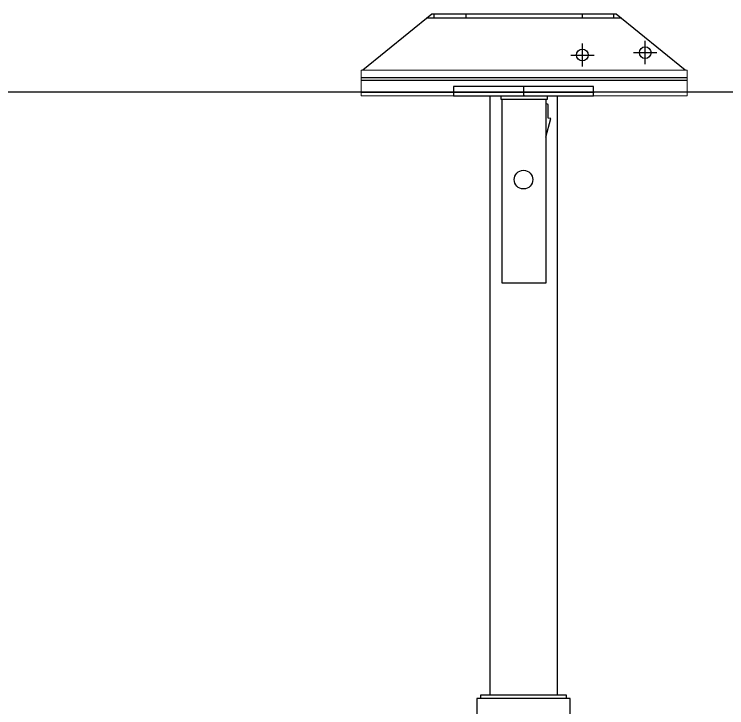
# Model space of a CAD drawing. Header units: millimetres. Extents: x 1924 to 471109, y -30014 to 109986.
# Drawn here: x 421408 to 422019, y 30575 to 31170 of the extents above; entities that cross this region are included whole.
import ezdxf

# ---------------------------------------------------------------- set-up
doc = ezdxf.new("R2010")
doc.units = ezdxf.units.MM
doc.header["$LTSCALE"] = 100
doc.linetypes.add('102', pattern=[50.8, 31.75, -6.35, 6.35, -6.35])
doc.linetypes.add('104', pattern=[4, 2, -2])
doc.layers.add('D NOSNIKY', color=7, linetype='Continuous', true_color=0x994d4d)
doc.layers.add('PERI_AXIS', color=1, linetype='102')
doc.layers.add('PERI_HELPLINE', color=140, linetype='Continuous', plot=False)
doc.layers.add('PERI_HIDDEN', color=30, linetype='104', plot=False)
doc.layers.add('texty', color=255, linetype='Continuous', lineweight=15)

msp = doc.modelspace()

# ---------------------------------------------------------------- linework, layer by layer
at = {"color": 0, "linetype": 'ByBlock'}
for p, q in [((421762.562, 31167.112), (421928.267, 31167.112)), ((421768.291, 31167.112), (421768.291, 31170.112)), ((421795.415, 31170.112), (421795.415, 31167.112)), ((421895.415, 31167.112), (421895.415, 31170.112)), ((421922.538, 31167.112), (421922.538, 31170.112)), ((421705.415, 31115.74), (421985.415, 31115.74)), ((421705.415, 31113.442), (421985.415, 31113.442)), ((421815.915, 31100.112), (421815.915, 30585.612)), ((421873.915, 31100.112), (421873.915, 30585.612))]:
    msp.add_line(p, q, dxfattribs=at)
at = {"color": 0, "linetype": 'ByBlock', "elevation": 0}
msp.add_lwpolyline([(421983.747, 31122.112), (421924.568, 31170.112), (421766.261, 31170.112), (421707.083, 31122.112)], dxfattribs=at)
msp.add_lwpolyline([(421904.915, 31108.112), (421784.915, 31108.112), (421784.915, 31100.112), (421904.915, 31100.112)], close=True, dxfattribs=at)
at = {"color": 0, "linetype": 'ByBlock'}
msp.add_lwpolyline([(421881.915, 30582.612), (421881.915, 30585.612), (421807.915, 30585.612), (421807.915, 30582.612)], dxfattribs=at)
msp.add_lwpolyline([(421884.915, 30555.612), (421884.915, 30582.612), (421804.915, 30582.612), (421804.915, 30555.612)], close=True, dxfattribs=at)
for centre, radius in [((421949.335, 31137.147), 5), ((421895.415, 31135.112), 5), ((421844.915, 31028.112), 8)]:
    msp.add_circle(centre, radius, dxfattribs=at)
at = {"layer": 'D NOSNIKY'}
msp.add_line((429369.915, 31103.112), (419349.915, 31103.112), dxfattribs=at)
at = {"layer": 'PERI_AXIS'}
for p, q in [((421949.335, 31127.147), (421949.335, 31147.147)), ((421895.415, 31125.112), (421895.415, 31145.112)), ((421885.415, 31135.112), (421905.415, 31135.112)), ((421939.335, 31137.147), (421959.335, 31137.147))]:
    msp.add_line(p, q, dxfattribs=at)
at = {"layer": 'PERI_HELPLINE'}
msp.add_line((421844.915, 31108.112), (421844.915, 31100.112), dxfattribs=at)
for p in [(421705.415, 31103.112), (421845.415, 31100.112)]:
    msp.add_point(p, dxfattribs=at)
at = {"layer": 'PERI_HIDDEN'}
msp.add_line((421705.415, 31103.112), (421985.415, 31103.112), dxfattribs=at)
at = {"layer": 'PERI_HIDDEN', "elevation": 0}
for points in [[(421825.415, 31100.112), (421825.415, 31097.112), (421865.415, 31097.112), (421865.415, 31100.112)], [(421864.153, 31097.112), (421864.153, 30939.112), (421826.676, 30939.112), (421826.676, 31097.112)], [(421864.153, 31064.71), (421868.372, 31080.731), (421866.186, 31081.024), (421866.202, 31092.545), (421864.153, 31093.624)]]:
    msp.add_lwpolyline(points, dxfattribs=at)
at = {"layer": 'texty', "elevation": 0}
msp.add_lwpolyline([(421705.415, 31100.112), (421985.415, 31100.112), (421985.415, 31122.112), (421705.415, 31122.112)], close=True, dxfattribs=at)

doc.saveas('drawing.dxf')
